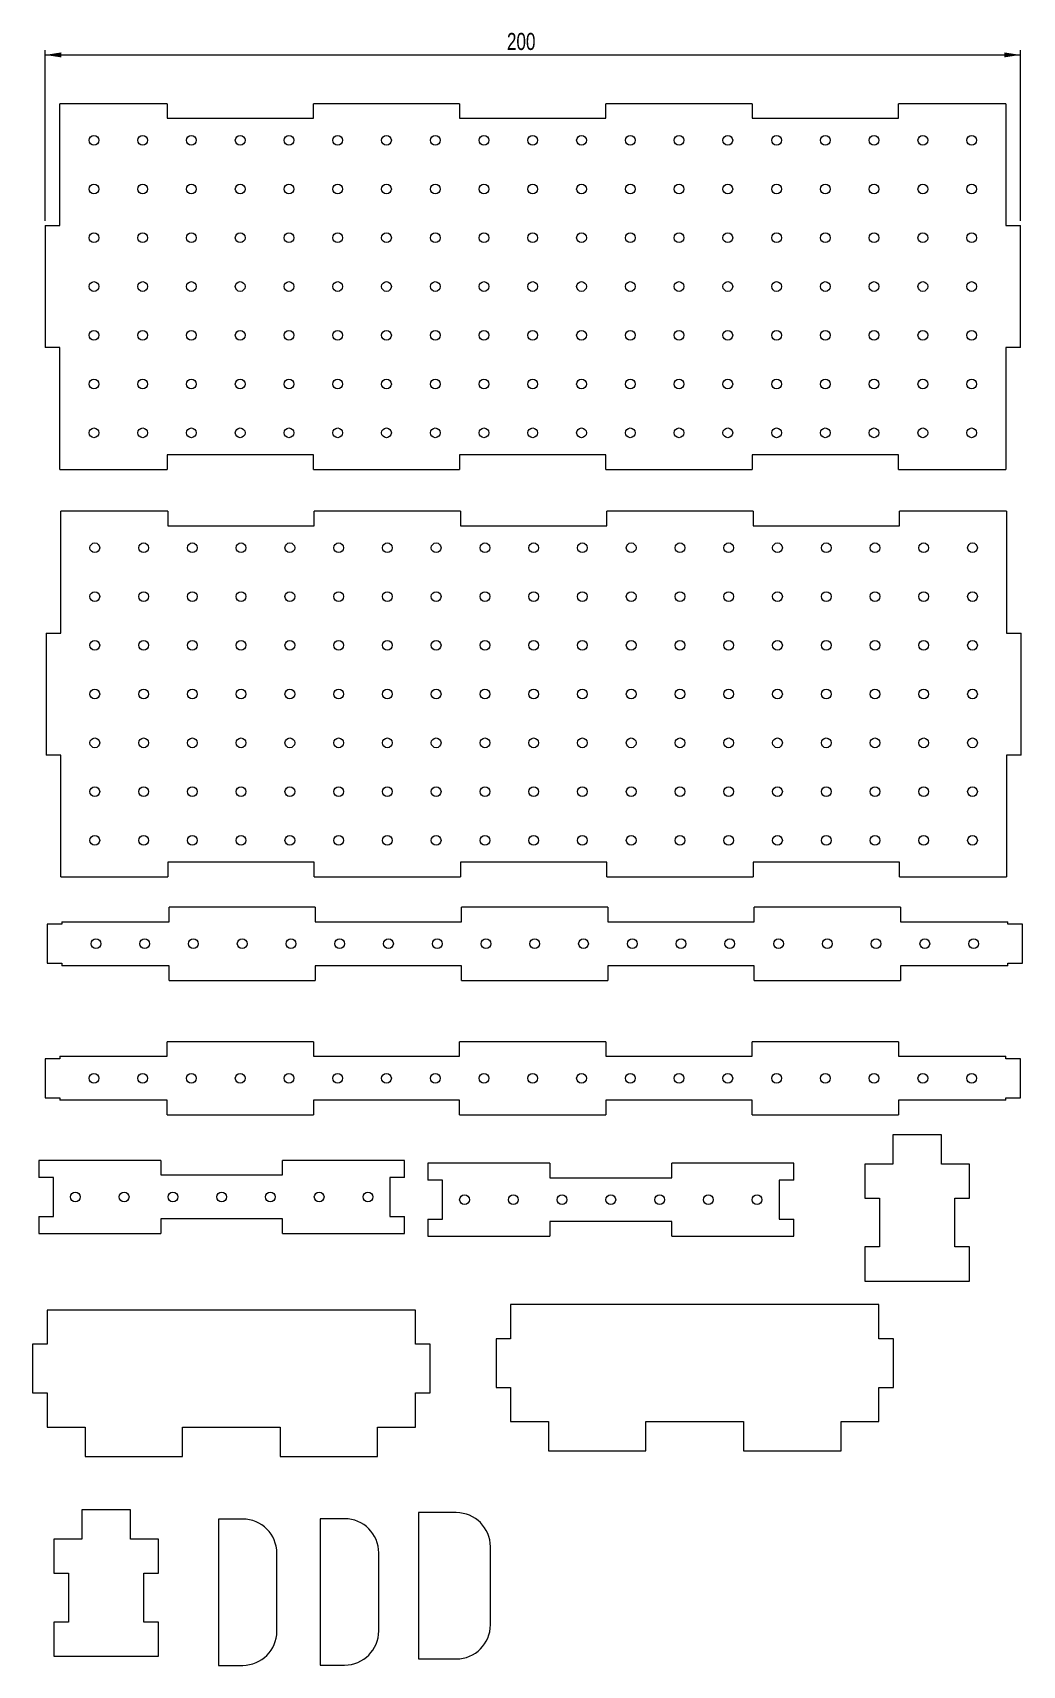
# Model space of a CAD drawing. Header units: millimetres. Extents: x 9 to 212, y 122 to 457.
import ezdxf

# ---------------------------------------------------------------- set-up
doc = ezdxf.new("R2010")
doc.units = ezdxf.units.MM
doc.styles.add('SLDTEXTSTYLE0', font='TXT', dxfattribs={"width": 0.75})
doc.dimstyles.new('SLDDIMSTYLE0', dxfattribs={"dimtxt": 3.5, "dimasz": 3.302, "dimexe": 0, "dimexo": 0.0625, "dimgap": 0.875, "dimtad": 1, "dimrnd": 1e-09, "dimzin": 12, "dimdsep": 46, "dimtxsty": 'SLDTEXTSTYLE0', "dimsah": 1, "dimcen": 0.09, "dimadec": 0, "dimazin": 3, "dimtfac": 1, "dimtofl": 0, "dimtmove": 0, "dimatfit": 3, "dimfxl": 1, "dimfrac": 2, "dimtolj": 1, "dimtzin": 12, "dimarcsym": 0})

# ---------------------------------------------------------------- blocks, each defined once
blk = doc.blocks.new('_D')
at = {"color": 7, "linetype": 'Continuous', "lineweight": 0}
for p, q in [((11.69, 418.42), (11.69, 453.42)), ((11.69, 452.42), (211.69, 452.42)), ((211.69, 418.42), (211.69, 453.42))]:
    blk.add_line(p, q, dxfattribs=at)
for points in [[(11.69, 452.42), (14.99, 451.91), (14.99, 452.93)], [(211.69, 452.42), (208.39, 452.93), (208.39, 451.91)]]:
    blk.add_solid(points, dxfattribs=at)
at = {"color": 7, "linetype": 'Continuous', "lineweight": 0, "insert": (106.39, 456.93, -1.4), "char_height": 3.5, "attachment_point": 1, "style": 'SLDTEXTSTYLE0'}
blk.add_mtext('200', dxfattribs=at)

msp = doc.modelspace()

# ---------------------------------------------------------------- linework, layer by layer
at = {"color": 7, "linetype": 'Continuous', "lineweight": 15}
for p, q in [((14.69, 417.422), (14.69, 442.422)), ((36.69, 442.422), (14.69, 442.422)), ((36.69, 442.422), (36.69, 439.422)), ((66.69, 439.422), (66.69, 442.422)), ((96.69, 442.422), (66.69, 442.422)), ((96.69, 442.422), (96.69, 439.422)), ((126.69, 439.422), (126.69, 442.422)), ((156.69, 442.422), (126.69, 442.422)), ((156.69, 442.422), (156.69, 439.422)), ((186.69, 439.422), (186.69, 442.422)), ((208.69, 442.422), (186.69, 442.422)), ((208.69, 442.422), (208.69, 417.422)), ((36.69, 439.422), (66.69, 439.422)), ((96.69, 439.422), (126.69, 439.422)), ((156.69, 439.422), (186.69, 439.422)), ((11.69, 417.422), (11.69, 392.422)), ((11.69, 417.422), (14.69, 417.422)), ((208.69, 417.422), (211.69, 417.422)), ((211.69, 392.422), (211.69, 417.422)), ((14.69, 392.422), (11.69, 392.422)), ((14.69, 367.422), (14.69, 392.422)), ((211.69, 392.422), (208.69, 392.422)), ((208.69, 392.422), (208.69, 367.422)), ((66.69, 370.422), (36.69, 370.422)), ((36.69, 370.422), (36.69, 367.422)), ((66.69, 367.422), (66.69, 370.422)), ((126.69, 370.422), (96.69, 370.422)), ((96.69, 370.422), (96.69, 367.422)), ((126.69, 367.422), (126.69, 370.422)), ((186.69, 370.422), (156.69, 370.422)), ((156.69, 370.422), (156.69, 367.422)), ((186.69, 367.422), (186.69, 370.422)), ((14.69, 367.422), (36.69, 367.422)), ((66.69, 367.422), (96.69, 367.422)), ((126.69, 367.422), (156.69, 367.422)), ((186.69, 367.422), (208.69, 367.422)), ((14.875, 333.85), (14.875, 358.85)), ((36.875, 358.85), (14.875, 358.85)), ((36.875, 358.85), (36.875, 355.85)), ((66.875, 355.85), (66.875, 358.85)), ((96.875, 358.85), (66.875, 358.85)), ((96.875, 358.85), (96.875, 355.85)), ((126.875, 355.85), (126.875, 358.85)), ((156.875, 358.85), (126.875, 358.85)), ((156.875, 358.85), (156.875, 355.85)), ((186.875, 355.85), (186.875, 358.85)), ((208.875, 358.85), (186.875, 358.85)), ((208.875, 358.85), (208.875, 333.85)), ((36.875, 355.85), (66.875, 355.85)), ((96.875, 355.85), (126.875, 355.85)), ((156.875, 355.85), (186.875, 355.85)), ((11.875, 333.85), (11.875, 308.85)), ((11.875, 333.85), (14.875, 333.85)), ((208.875, 333.85), (211.875, 333.85)), ((211.875, 308.85), (211.875, 333.85)), ((14.875, 308.85), (11.875, 308.85)), ((14.875, 283.85), (14.875, 308.85)), ((211.875, 308.85), (208.875, 308.85)), ((208.875, 308.85), (208.875, 283.85)), ((66.875, 286.85), (36.875, 286.85)), ((36.875, 286.85), (36.875, 283.85)), ((66.875, 283.85), (66.875, 286.85)), ((126.875, 286.85), (96.875, 286.85)), ((96.875, 286.85), (96.875, 283.85)), ((126.875, 283.85), (126.875, 286.85)), ((186.875, 286.85), (156.875, 286.85)), ((156.875, 286.85), (156.875, 283.85)), ((186.875, 283.85), (186.875, 286.85)), ((14.875, 283.85), (36.875, 283.85)), ((66.875, 283.85), (96.875, 283.85)), ((126.875, 283.85), (156.875, 283.85)), ((186.875, 283.85), (208.875, 283.85)), ((15.098, 274.65), (37.098, 274.65)), ((15.098, 274.65), (15.098, 274.15)), ((37.098, 274.65), (37.098, 277.65)), ((67.098, 277.65), (37.098, 277.65)), ((67.098, 277.65), (67.098, 274.65)), ((67.098, 274.65), (97.098, 274.65)), ((97.098, 274.65), (97.098, 277.65)), ((127.098, 277.65), (97.098, 277.65)), ((127.098, 277.65), (127.098, 274.65)), ((127.098, 274.65), (157.098, 274.65)), ((157.098, 274.65), (157.098, 277.65)), ((187.098, 277.65), (157.098, 277.65)), ((187.098, 277.65), (187.098, 274.65)), ((187.098, 274.65), (209.098, 274.65)), ((209.098, 274.15), (209.098, 274.65)), ((12.098, 274.15), (12.098, 266.15)), ((15.098, 274.15), (12.098, 274.15)), ((212.098, 274.15), (209.098, 274.15)), ((212.098, 266.15), (212.098, 274.15)), ((12.098, 266.15), (15.098, 266.15)), ((15.098, 266.15), (15.098, 265.65)), ((37.098, 265.65), (15.098, 265.65)), ((37.098, 262.65), (37.098, 265.65)), ((97.098, 265.65), (67.098, 265.65)), ((67.098, 265.65), (67.098, 262.65)), ((97.098, 262.65), (97.098, 265.65)), ((157.098, 265.65), (127.098, 265.65)), ((127.098, 265.65), (127.098, 262.65)), ((157.098, 262.65), (157.098, 265.65)), ((209.098, 265.65), (187.098, 265.65)), ((187.098, 265.65), (187.098, 262.65)), ((209.098, 265.65), (209.098, 266.15)), ((209.098, 266.15), (212.098, 266.15)), ((37.098, 262.65), (67.098, 262.65)), ((97.098, 262.65), (127.098, 262.65)), ((157.098, 262.65), (187.098, 262.65)), ((36.69, 247.067), (36.69, 250.067)), ((66.69, 250.067), (36.69, 250.067)), ((66.69, 250.067), (66.69, 247.067)), ((96.69, 247.067), (96.69, 250.067)), ((126.69, 250.067), (96.69, 250.067)), ((126.69, 250.067), (126.69, 247.067)), ((156.69, 247.067), (156.69, 250.067)), ((186.69, 250.067), (156.69, 250.067)), ((186.69, 250.067), (186.69, 247.067)), ((11.69, 246.567), (11.69, 238.567)), ((14.69, 246.567), (11.69, 246.567)), ((14.69, 247.067), (36.69, 247.067)), ((14.69, 247.067), (14.69, 246.567)), ((66.69, 247.067), (96.69, 247.067)), ((126.69, 247.067), (156.69, 247.067)), ((186.69, 247.067), (208.69, 247.067)), ((208.69, 246.567), (208.69, 247.067)), ((211.69, 246.567), (208.69, 246.567)), ((211.69, 238.567), (211.69, 246.567)), ((11.69, 238.567), (14.69, 238.567)), ((14.69, 238.567), (14.69, 238.067)), ((36.69, 238.067), (14.69, 238.067)), ((36.69, 235.067), (36.69, 238.067)), ((96.69, 238.067), (66.69, 238.067)), ((66.69, 238.067), (66.69, 235.067)), ((96.69, 235.067), (96.69, 238.067)), ((156.69, 238.067), (126.69, 238.067)), ((126.69, 238.067), (126.69, 235.067)), ((156.69, 235.067), (156.69, 238.067)), ((208.69, 238.067), (186.69, 238.067)), ((186.69, 238.067), (186.69, 235.067)), ((208.69, 238.067), (208.69, 238.567)), ((208.69, 238.567), (211.69, 238.567)), ((36.69, 235.067), (66.69, 235.067)), ((96.69, 235.067), (126.69, 235.067)), ((156.69, 235.067), (186.69, 235.067)), ((185.535, 230.973), (185.535, 224.973)), ((195.535, 230.973), (185.535, 230.973)), ((195.535, 224.973), (195.535, 230.973)), ((10.387, 225.734), (10.387, 222.234)), ((35.387, 225.734), (10.387, 225.734)), ((35.387, 225.734), (35.387, 222.734)), ((60.387, 222.734), (60.387, 225.734)), ((85.387, 225.734), (60.387, 225.734)), ((85.387, 222.234), (85.387, 225.734)), ((90.199, 225.162), (90.199, 221.662)), ((115.199, 225.162), (90.199, 225.162)), ((115.199, 225.162), (115.199, 222.162)), ((140.199, 222.162), (140.199, 225.162)), ((165.199, 225.162), (140.199, 225.162)), ((165.199, 221.662), (165.199, 225.162)), ((185.535, 224.973), (179.785, 224.973)), ((179.785, 224.973), (179.785, 217.973)), ((201.285, 224.973), (195.535, 224.973)), ((201.285, 217.973), (201.285, 224.973)), ((13.387, 222.234), (10.387, 222.234)), ((13.387, 214.234), (13.387, 222.234)), ((35.387, 222.734), (60.387, 222.734)), ((85.387, 222.234), (82.387, 222.234)), ((82.387, 222.234), (82.387, 214.234)), ((93.199, 221.662), (90.199, 221.662)), ((93.199, 213.662), (93.199, 221.662)), ((115.199, 222.162), (140.199, 222.162)), ((165.199, 221.662), (162.199, 221.662)), ((162.199, 221.662), (162.199, 213.662)), ((179.785, 217.973), (182.785, 217.973)), ((182.785, 217.973), (182.785, 207.973)), ((198.285, 217.973), (201.285, 217.973)), ((198.285, 207.973), (198.285, 217.973)), ((10.387, 214.234), (10.387, 210.734)), ((10.387, 214.234), (13.387, 214.234)), ((60.387, 213.734), (35.387, 213.734)), ((35.387, 213.734), (35.387, 210.734)), ((60.387, 210.734), (60.387, 213.734)), ((82.387, 214.234), (85.387, 214.234)), ((85.387, 210.734), (85.387, 214.234)), ((90.199, 213.662), (90.199, 210.162)), ((90.199, 213.662), (93.199, 213.662)), ((140.199, 213.162), (115.199, 213.162)), ((115.199, 213.162), (115.199, 210.162)), ((140.199, 210.162), (140.199, 213.162)), ((162.199, 213.662), (165.199, 213.662)), ((165.199, 210.162), (165.199, 213.662)), ((10.387, 210.734), (35.387, 210.734)), ((60.387, 210.734), (85.387, 210.734)), ((90.199, 210.162), (115.199, 210.162)), ((140.199, 210.162), (165.199, 210.162)), ((182.785, 207.973), (179.785, 207.973)), ((179.785, 207.973), (179.785, 200.973)), ((201.285, 207.973), (198.285, 207.973)), ((201.285, 200.973), (201.285, 207.973)), ((179.785, 200.973), (201.285, 200.973)), ((12.126, 195.028), (12.126, 188.028)), ((87.626, 195.028), (12.126, 195.028)), ((87.626, 188.028), (87.626, 195.028)), ((107.159, 196.158), (107.159, 189.158)), ((182.659, 196.158), (107.159, 196.158)), ((182.659, 189.158), (182.659, 196.158)), ((12.126, 188.028), (9.126, 188.028)), ((9.126, 188.028), (9.126, 178.028)), ((90.626, 188.028), (87.626, 188.028)), ((90.626, 178.028), (90.626, 188.028)), ((107.159, 189.158), (104.159, 189.158)), ((104.159, 189.158), (104.159, 179.158)), ((185.659, 189.158), (182.659, 189.158)), ((185.659, 179.158), (185.659, 189.158)), ((9.126, 178.028), (12.126, 178.028)), ((12.126, 178.028), (12.126, 171.028)), ((87.626, 178.028), (90.626, 178.028)), ((87.626, 171.028), (87.626, 178.028)), ((104.159, 179.158), (107.159, 179.158)), ((107.159, 179.158), (107.159, 172.158)), ((182.659, 179.158), (185.659, 179.158)), ((182.659, 172.158), (182.659, 179.158)), ((12.126, 171.028), (19.876, 171.028)), ((19.876, 171.028), (19.876, 165.028)), ((39.876, 171.028), (59.876, 171.028)), ((39.876, 165.028), (39.876, 171.028)), ((59.876, 171.028), (59.876, 165.028)), ((79.876, 171.028), (87.626, 171.028)), ((79.876, 165.028), (79.876, 171.028)), ((107.159, 172.158), (114.909, 172.158)), ((114.909, 172.158), (114.909, 166.158)), ((134.909, 172.158), (154.909, 172.158)), ((134.909, 166.158), (134.909, 172.158)), ((154.909, 172.158), (154.909, 166.158)), ((174.909, 172.158), (182.659, 172.158)), ((174.909, 166.158), (174.909, 172.158)), ((19.876, 165.028), (39.876, 165.028)), ((59.876, 165.028), (79.876, 165.028)), ((114.909, 166.158), (134.909, 166.158)), ((154.909, 166.158), (174.909, 166.158)), ((19.199, 154.05), (19.199, 148.05)), ((29.199, 154.05), (19.199, 154.05)), ((29.199, 148.05), (29.199, 154.05)), ((47.207, 152.179), (47.207, 122.179)), ((52.207, 152.179), (47.207, 152.179)), ((68.111, 152.238), (68.111, 122.238)), ((73.111, 152.238), (68.111, 152.238)), ((88.258, 153.491), (88.258, 123.491)), ((96.008, 153.491), (88.258, 153.491)), ((19.199, 148.05), (13.449, 148.05)), ((13.449, 148.05), (13.449, 141.05)), ((34.949, 148.05), (29.199, 148.05)), ((34.949, 141.05), (34.949, 148.05)), ((59.207, 129.179), (59.207, 145.179)), ((80.111, 129.238), (80.111, 145.238)), ((103.008, 130.491), (103.008, 146.491)), ((13.449, 141.05), (16.449, 141.05)), ((16.449, 141.05), (16.449, 131.05)), ((31.949, 141.05), (34.949, 141.05)), ((31.949, 131.05), (31.949, 141.05)), ((16.449, 131.05), (13.449, 131.05)), ((13.449, 131.05), (13.449, 124.05)), ((34.949, 131.05), (31.949, 131.05)), ((34.949, 124.05), (34.949, 131.05)), ((13.449, 124.05), (34.949, 124.05)), ((47.207, 122.179), (52.207, 122.179)), ((68.111, 122.238), (73.111, 122.238)), ((88.258, 123.491), (96.008, 123.491))]:
    msp.add_line(p, q, dxfattribs=at)
for centre in [(21.69, 434.922), (31.69, 434.922), (41.69, 434.922), (51.69, 434.922), (61.69, 434.922), (71.69, 434.922), (81.69, 434.922), (91.69, 434.922), (101.69, 434.922), (111.69, 434.922), (121.69, 434.922), (131.69, 434.922), (141.69, 434.922), (151.69, 434.922), (161.69, 434.922), (171.69, 434.922), (181.69, 434.922), (191.69, 434.922), (201.69, 434.922), (21.69, 424.922), (31.69, 424.922), (41.69, 424.922), (51.69, 424.922), (61.69, 424.922), (71.69, 424.922), (81.69, 424.922), (91.69, 424.922), (101.69, 424.922), (111.69, 424.922), (121.69, 424.922), (131.69, 424.922), (141.69, 424.922), (151.69, 424.922), (161.69, 424.922), (171.69, 424.922), (181.69, 424.922), (191.69, 424.922), (201.69, 424.922), (21.69, 414.922), (31.69, 414.922), (41.69, 414.922), (51.69, 414.922), (61.69, 414.922), (71.69, 414.922), (81.69, 414.922), (91.69, 414.922), (101.69, 414.922), (111.69, 414.922), (121.69, 414.922), (131.69, 414.922), (141.69, 414.922), (151.69, 414.922), (161.69, 414.922), (171.69, 414.922), (181.69, 414.922), (191.69, 414.922), (201.69, 414.922), (21.69, 404.922), (31.69, 404.922), (41.69, 404.922), (51.69, 404.922), (61.69, 404.922), (71.69, 404.922), (81.69, 404.922), (91.69, 404.922), (101.69, 404.922), (111.69, 404.922), (121.69, 404.922), (131.69, 404.922), (141.69, 404.922), (151.69, 404.922), (161.69, 404.922), (171.69, 404.922), (181.69, 404.922), (191.69, 404.922), (201.69, 404.922), (21.69, 394.922), (31.69, 394.922), (41.69, 394.922), (51.69, 394.922), (61.69, 394.922), (71.69, 394.922), (81.69, 394.922), (91.69, 394.922), (101.69, 394.922), (111.69, 394.922), (121.69, 394.922), (131.69, 394.922), (141.69, 394.922), (151.69, 394.922), (161.69, 394.922), (171.69, 394.922), (181.69, 394.922), (191.69, 394.922), (201.69, 394.922), (21.69, 384.922), (31.69, 384.922), (41.69, 384.922), (51.69, 384.922), (61.69, 384.922), (71.69, 384.922), (81.69, 384.922), (91.69, 384.922), (101.69, 384.922), (111.69, 384.922), (121.69, 384.922), (131.69, 384.922), (141.69, 384.922), (151.69, 384.922), (161.69, 384.922), (171.69, 384.922), (181.69, 384.922), (191.69, 384.922), (201.69, 384.922), (21.69, 374.922), (31.69, 374.922), (41.69, 374.922), (51.69, 374.922), (61.69, 374.922), (71.69, 374.922), (81.69, 374.922), (91.69, 374.922), (101.69, 374.922), (111.69, 374.922), (121.69, 374.922), (131.69, 374.922), (141.69, 374.922), (151.69, 374.922), (161.69, 374.922), (171.69, 374.922), (181.69, 374.922), (191.69, 374.922), (201.69, 374.922), (21.875, 351.35), (31.875, 351.35), (41.875, 351.35), (51.875, 351.35), (61.875, 351.35), (71.875, 351.35), (81.875, 351.35), (91.875, 351.35), (101.875, 351.35), (111.875, 351.35), (121.875, 351.35), (131.875, 351.35), (141.875, 351.35), (151.875, 351.35), (161.875, 351.35), (171.875, 351.35), (181.875, 351.35), (191.875, 351.35), (201.875, 351.35), (21.875, 341.35), (31.875, 341.35), (41.875, 341.35), (51.875, 341.35), (61.875, 341.35), (71.875, 341.35), (81.875, 341.35), (91.875, 341.35), (101.875, 341.35), (111.875, 341.35), (121.875, 341.35), (131.875, 341.35), (141.875, 341.35), (151.875, 341.35), (161.875, 341.35), (171.875, 341.35), (181.875, 341.35), (191.875, 341.35), (201.875, 341.35), (21.875, 331.35), (31.875, 331.35), (41.875, 331.35), (51.875, 331.35), (61.875, 331.35), (71.875, 331.35), (81.875, 331.35), (91.875, 331.35), (101.875, 331.35), (111.875, 331.35), (121.875, 331.35), (131.875, 331.35), (141.875, 331.35), (151.875, 331.35), (161.875, 331.35), (171.875, 331.35), (181.875, 331.35), (191.875, 331.35), (201.875, 331.35), (21.875, 321.35), (31.875, 321.35), (41.875, 321.35), (51.875, 321.35), (61.875, 321.35), (71.875, 321.35), (81.875, 321.35), (91.875, 321.35), (101.875, 321.35), (111.875, 321.35), (121.875, 321.35), (131.875, 321.35), (141.875, 321.35), (151.875, 321.35), (161.875, 321.35), (171.875, 321.35), (181.875, 321.35), (191.875, 321.35), (201.875, 321.35), (21.875, 311.35), (31.875, 311.35), (41.875, 311.35), (51.875, 311.35), (61.875, 311.35), (71.875, 311.35), (81.875, 311.35), (91.875, 311.35), (101.875, 311.35), (111.875, 311.35), (121.875, 311.35), (131.875, 311.35), (141.875, 311.35), (151.875, 311.35), (161.875, 311.35), (171.875, 311.35), (181.875, 311.35), (191.875, 311.35), (201.875, 311.35), (21.875, 301.35), (31.875, 301.35), (41.875, 301.35), (51.875, 301.35), (61.875, 301.35), (71.875, 301.35), (81.875, 301.35), (91.875, 301.35), (101.875, 301.35), (111.875, 301.35), (121.875, 301.35), (131.875, 301.35), (141.875, 301.35), (151.875, 301.35), (161.875, 301.35), (171.875, 301.35), (181.875, 301.35), (191.875, 301.35), (201.875, 301.35), (21.875, 291.35), (31.875, 291.35), (41.875, 291.35), (51.875, 291.35), (61.875, 291.35), (71.875, 291.35), (81.875, 291.35), (91.875, 291.35), (101.875, 291.35), (111.875, 291.35), (121.875, 291.35), (131.875, 291.35), (141.875, 291.35), (151.875, 291.35), (161.875, 291.35), (171.875, 291.35), (181.875, 291.35), (191.875, 291.35), (201.875, 291.35), (22.098, 270.15), (32.098, 270.15), (42.098, 270.15), (52.098, 270.15), (62.098, 270.15), (72.098, 270.15), (82.098, 270.15), (92.098, 270.15), (102.098, 270.15), (112.098, 270.15), (122.098, 270.15), (132.098, 270.15), (142.098, 270.15), (152.098, 270.15), (162.098, 270.15), (172.098, 270.15), (182.098, 270.15), (192.098, 270.15), (202.098, 270.15), (21.69, 242.567), (31.69, 242.567), (41.69, 242.567), (51.69, 242.567), (61.69, 242.567), (71.69, 242.567), (81.69, 242.567), (91.69, 242.567), (101.69, 242.567), (111.69, 242.567), (121.69, 242.567), (131.69, 242.567), (141.69, 242.567), (151.69, 242.567), (161.69, 242.567), (171.69, 242.567), (181.69, 242.567), (191.69, 242.567), (201.69, 242.567), (17.887, 218.234), (27.887, 218.234), (37.887, 218.234), (47.887, 218.234), (57.887, 218.234), (67.887, 218.234), (77.887, 218.234), (97.699, 217.662), (107.699, 217.662), (117.699, 217.662), (127.699, 217.662), (137.699, 217.662), (147.699, 217.662), (157.699, 217.662)]:
    msp.add_circle(centre, 1, dxfattribs=at)
for centre, start, end in [((52.207, 145.179), 0, 90), ((73.111, 145.238), 0, 90), ((96.008, 146.491), 0, 90), ((52.207, 129.179), 270, 0), ((73.111, 129.238), 270, 0), ((96.008, 130.491), 270, 0)]:
    msp.add_arc(centre, 7, start, end, dxfattribs=at)

# ---------------------------------------------------------------- dimensions: what is measured, and where the dimension line sits
at = {"color": 7, "linetype": 'Continuous', "lineweight": 0}
dim = msp.add_linear_dim(base=(211.69, 452.422), p1=(11.69, 417.422), p2=(211.69, 417.422), dimstyle='SLDDIMSTYLE0', dxfattribs=at)
dim.commit()
dim.dimension.update_dxf_attribs({"geometry": '_D', "text_midpoint": (111.69, 452.422), "dimtype": 160})

doc.saveas('drawing.dxf')
